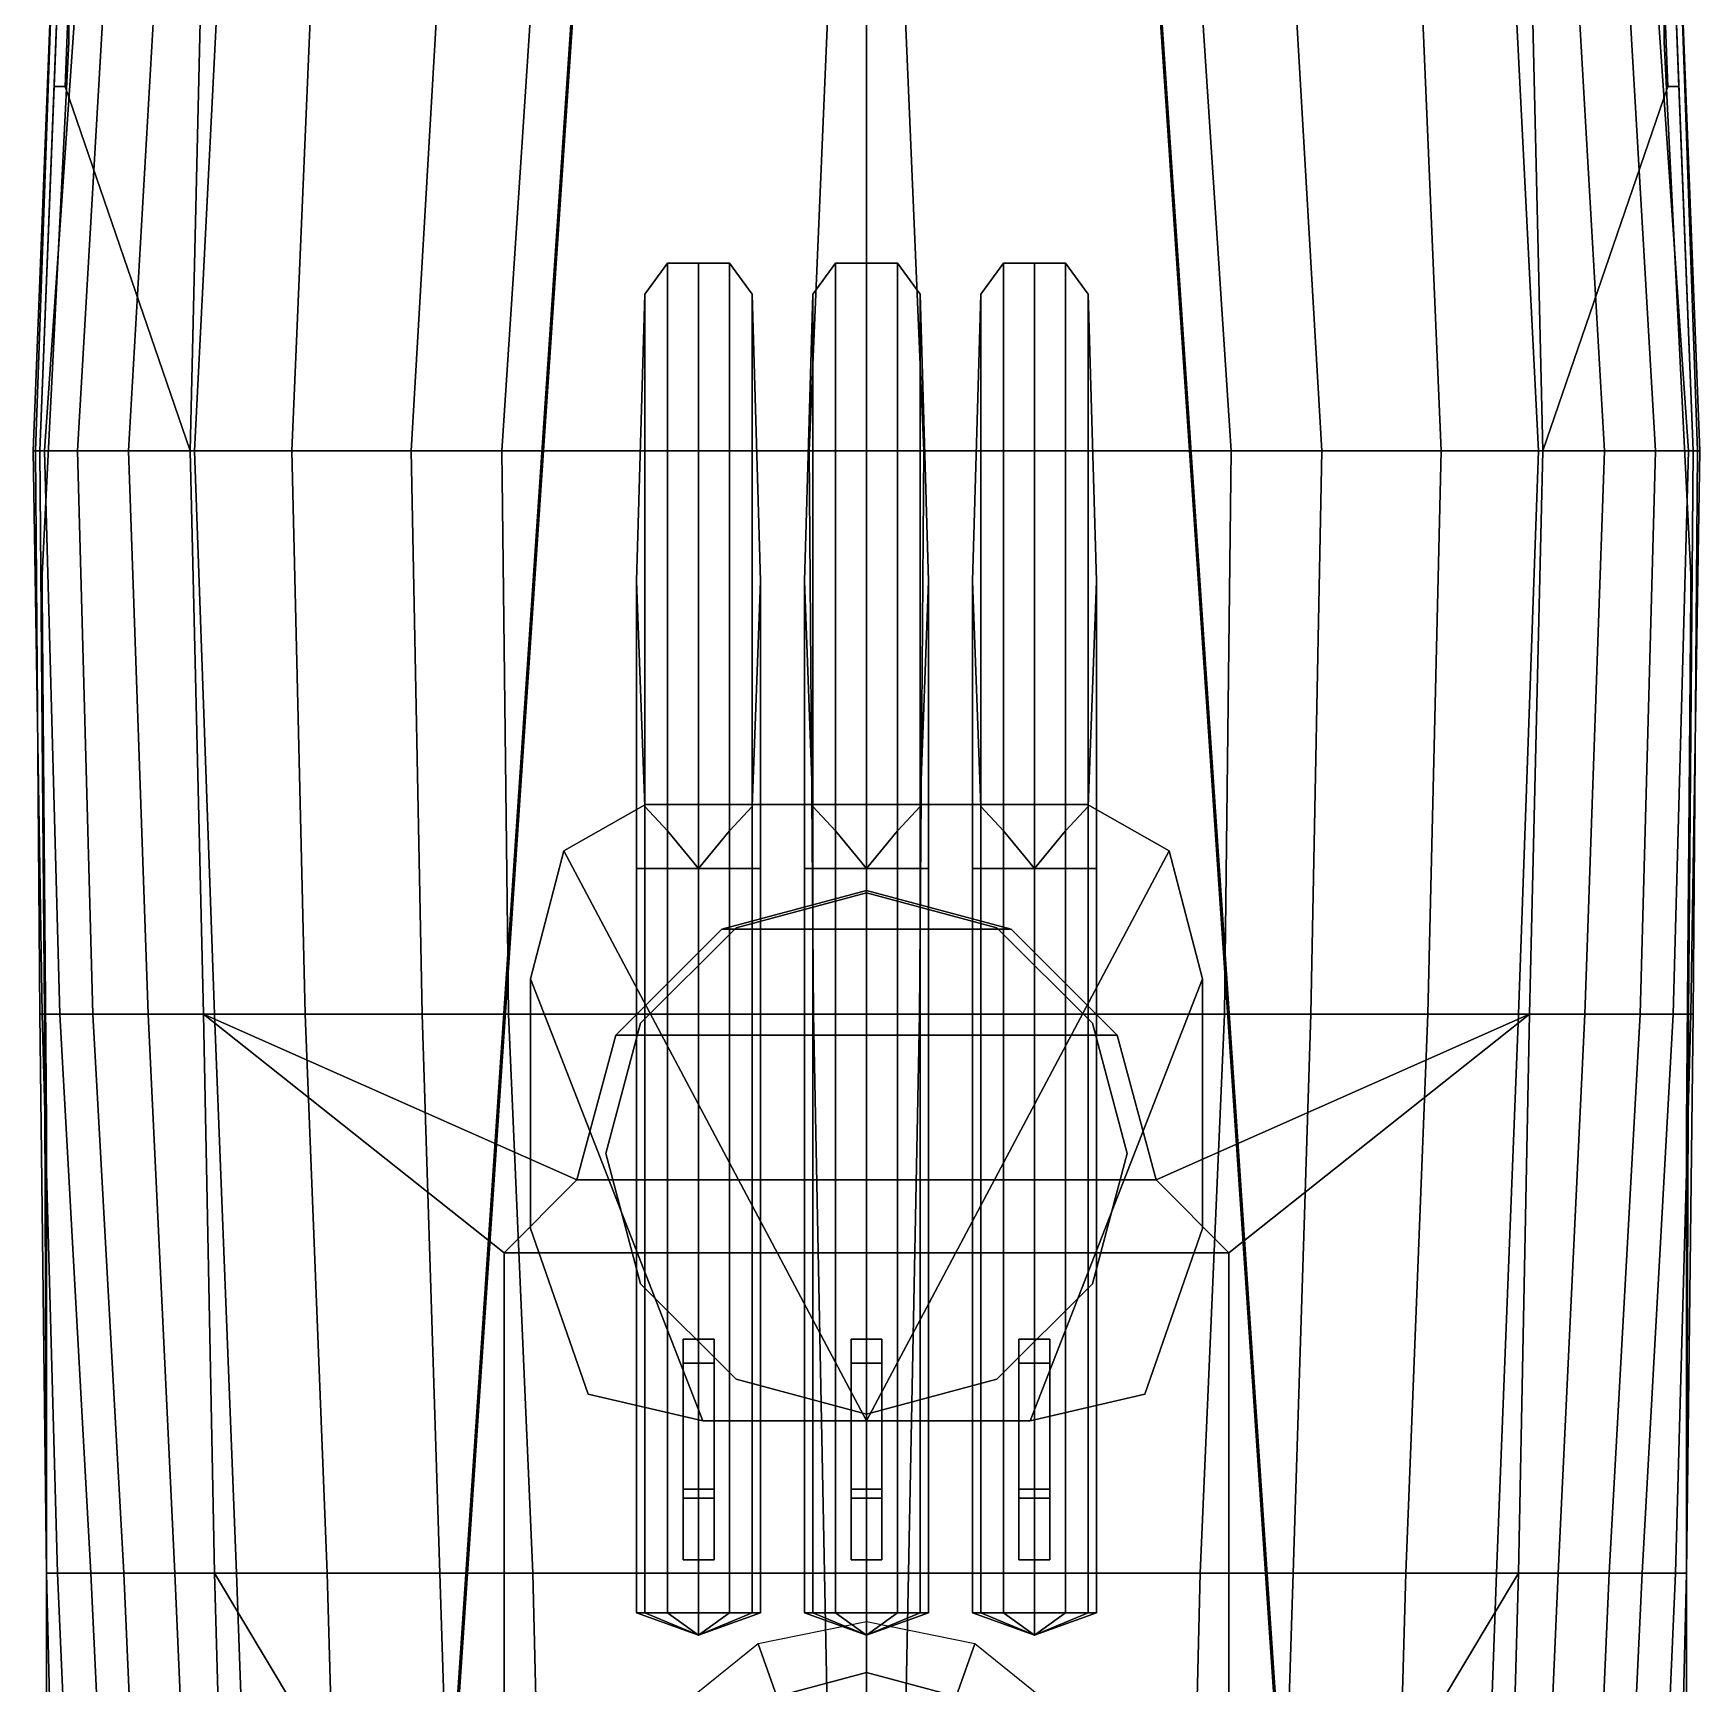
# Model space of a CAD drawing. Header units: millimetres. Extents: x -3.8 to 3.8, y -36.3 to 63.6.
# Drawn here: x -3.77 to 3.77, y -6.11 to 1.36 of the extents above; entities that cross this region are included whole.
import ezdxf

# ---------------------------------------------------------------- set-up
doc = ezdxf.new("R2010")
doc.units = ezdxf.units.MM
for name, color, linetype in [('railings', 6, 'Continuous'), ('superstructure', 3, 'Continuous'), ('turret', 2, 'Continuous')]:
    doc.layers.add(name, color=color, linetype=linetype)

msp = doc.modelspace()

# ---------------------------------------------------------------- linework, layer by layer
for points in [[(-3.67, 2.06, 1.01), (-3.67, 2.06, 0.53), (-3.77, -0.53, 0.53), (-3.76, -0.53, 1.01)], [(-3.67, 2.06, 0.53), (-3.54, 2.06), (-3.72, -0.53), (-3.77, -0.53, 0.53)], [(-3.64, 2.06, 1.7), (-3.67, 2.06, 1.01), (-3.76, -0.53, 1.01), (-3.74, -0.53, 1.7)], [(-3.54, 2.06), (-3.42, 2.06, -0.27), (-3.57, -0.53, -0.27), (-3.72, -0.53)], [(-3.64, 2.06, 2.01), (-3.64, 2.06, 1.7), (-3.6763, 1.12, 1.7)], [(-3.64, 2.06, 2.01), (-3.6763, 1.12, 1.7), (-3.6263, 1.12, 1.7), (-3.59, 2.06, 2.01)], [(-3.59, 2.06, 2.01), (-3.6263, 1.12, 1.7), (-3.6263, 1.12, 1.7), (-3.59, 2.06, 1.7)], [(-3.42, 2.06, -0.27), (-3.19, 2.06, -0.57), (-3.34, -0.53, -0.57), (-3.57, -0.53, -0.27)], [(-3.19, 2.06, -0.57), (-2.91, 2.06, -0.82), (-3.04, -0.53, -0.82), (-3.34, -0.53, -0.57)], [(-2.91, 2.06, -0.82), (-2.49, 2.06, -1.11), (-2.6, -0.53, -1.11), (-3.04, -0.53, -0.82)], [(-2.49, 2.06, -1.11), (-1.91, 2.06, -1.38), (-2.06, -0.53, -1.38), (-2.6, -0.53, -1.11)], [(-1.91, 2.06, -1.38), (-1.48, 2.06, -1.53), (-1.65, -0.53, -1.53), (-2.06, -0.53, -1.38)], [(-1.48, 2.06, -1.53), (-0.15, 2.06, -1.93), (-0.26, -0.53, -1.93), (-1.65, -0.53, -1.53)], [(0, -0.53, -1.93), (-0.26, -0.53, -1.93), (-0.15, 2.06, -1.93), (0, 2.06, -1.93)], [(0, 2.06, -1.93), (0.15, 2.06, -1.93), (0.26, -0.53, -1.93), (0, -0.53, -1.93)], [(1.65, -0.53, -1.53), (0.26, -0.53, -1.93), (0.15, 2.06, -1.93), (1.48, 2.06, -1.53)], [(2.06, -0.53, -1.38), (1.65, -0.53, -1.53), (1.48, 2.06, -1.53), (1.91, 2.06, -1.38)], [(2.6, -0.53, -1.11), (2.06, -0.53, -1.38), (1.91, 2.06, -1.38), (2.49, 2.06, -1.11)], [(3.04, -0.53, -0.82), (2.6, -0.53, -1.11), (2.49, 2.06, -1.11), (2.91, 2.06, -0.82)], [(3.34, -0.53, -0.57), (3.04, -0.53, -0.82), (2.91, 2.06, -0.82), (3.19, 2.06, -0.57)], [(3.57, -0.53, -0.27), (3.34, -0.53, -0.57), (3.19, 2.06, -0.57), (3.42, 2.06, -0.27)], [(3.72, -0.53), (3.57, -0.53, -0.27), (3.42, 2.06, -0.27), (3.54, 2.06)], [(3.77, -0.53, 0.53), (3.72, -0.53), (3.54, 2.06), (3.67, 2.06, 0.53)], [(3.59, 2.06, 2.01), (3.6263, 1.12, 1.7), (3.6763, 1.12, 1.7), (3.64, 2.06, 2.01)], [(3.59, 2.06, 1.7), (3.6263, 1.12, 1.7), (3.6263, 1.12, 1.7), (3.59, 2.06, 2.01)], [(3.74, -0.53, 1.7), (3.76, -0.53, 1.01), (3.67, 2.06, 1.01), (3.64, 2.06, 1.7)], [(3.6763, 1.12, 1.7), (3.6763, 1.12, 1.7), (3.64, 2.06, 1.7), (3.64, 2.06, 2.01)], [(3.76, -0.53, 1.01), (3.77, -0.53, 0.53), (3.67, 2.06, 0.53), (3.67, 2.06, 1.01)], [(-3.76, -0.53, 1.01), (-3.77, -0.53, 0.53), (-3.73, -3.08, 0.53), (-3.74, -3.08, 1.01)], [(-3.77, -0.53, 0.53), (-3.72, -0.53), (-3.65, -3.08), (-3.73, -3.08, 0.53)], [(-3.74, -0.53, 1.7), (-3.76, -0.53, 1.01), (-3.74, -3.08, 1.01), (-3.72, -3.08, 1.71)], [(-3.72, -0.53), (-3.57, -0.53, -0.27), (-3.5, -3.08, -0.27), (-3.65, -3.08)], [(-3.57, -0.53, -0.27), (-3.34, -0.53, -0.57), (-3.25, -3.08, -0.57), (-3.5, -3.08, -0.27)], [(-3.34, -0.53, -0.57), (-3.04, -0.53, -0.82), (-2.95, -3.08, -0.82), (-3.25, -3.08, -0.57)], [(-3.04, -0.53, -0.82), (-2.6, -0.53, -1.11), (-2.54, -3.08, -1.11), (-2.95, -3.08, -0.82)], [(-2.6, -0.53, -1.11), (-2.06, -0.53, -1.38), (-2.01, -3.08, -1.38), (-2.54, -3.08, -1.11)], [(-2.06, -0.53, -1.38), (-1.65, -0.53, -1.53), (-1.62, -3.08, -1.53), (-2.01, -3.08, -1.38)], [(-1.65, -0.53, -1.53), (-0.26, -0.53, -1.93), (-0.24, -3.08, -1.93), (-1.62, -3.08, -1.53)], [(0, -3.08, -1.93), (-0.24, -3.08, -1.93), (-0.26, -0.53, -1.93), (0, -0.53, -1.93)], [(0, -0.53, -1.93), (0.26, -0.53, -1.93), (0.24, -3.08, -1.93), (0, -3.08, -1.93)], [(1.62, -3.08, -1.53), (0.24, -3.08, -1.93), (0.26, -0.53, -1.93), (1.65, -0.53, -1.53)], [(2.01, -3.08, -1.38), (1.62, -3.08, -1.53), (1.65, -0.53, -1.53), (2.06, -0.53, -1.38)], [(2.54, -3.08, -1.11), (2.01, -3.08, -1.38), (2.06, -0.53, -1.38), (2.6, -0.53, -1.11)], [(2.95, -3.08, -0.82), (2.54, -3.08, -1.11), (2.6, -0.53, -1.11), (3.04, -0.53, -0.82)], [(3.25, -3.08, -0.57), (2.95, -3.08, -0.82), (3.04, -0.53, -0.82), (3.34, -0.53, -0.57)], [(3.5, -3.08, -0.27), (3.25, -3.08, -0.57), (3.34, -0.53, -0.57), (3.57, -0.53, -0.27)], [(3.65, -3.08), (3.5, -3.08, -0.27), (3.57, -0.53, -0.27), (3.72, -0.53)], [(3.73, -3.08, 0.53), (3.65, -3.08), (3.72, -0.53), (3.77, -0.53, 0.53)], [(3.72, -3.08, 1.71), (3.74, -3.08, 1.01), (3.76, -0.53, 1.01), (3.74, -0.53, 1.7)], [(3.74, -3.08, 1.01), (3.73, -3.08, 0.53), (3.77, -0.53, 0.53), (3.76, -0.53, 1.01)], [(-3.74, -3.08, 1.01), (-3.73, -3.08, 0.53), (-3.66, -5.61, 0.53), (-3.71, -5.61, 1.01)], [(-3.72, -3.08, 1.71), (-3.74, -3.08, 1.01), (-3.71, -5.61, 1.01), (-3.71, -5.61, 1.71)], [(-3.73, -3.08, 0.53), (-3.65, -3.08), (-3.51, -5.61), (-3.66, -5.61, 0.53)], [(-3.65, -3.08), (-3.5, -3.08, -0.27), (-3.36, -5.61, -0.27), (-3.51, -5.61)], [(-3.5, -3.08, -0.27), (-3.25, -3.08, -0.57), (-3.13, -5.61, -0.57), (-3.36, -5.61, -0.27)], [(-3.25, -3.08, -0.57), (-2.95, -3.08, -0.82), (-2.85, -5.61, -0.82), (-3.13, -5.61, -0.57)], [(-2.95, -3.08, -0.82), (-2.54, -3.08, -1.11), (-2.44, -5.61, -1.11), (-2.85, -5.61, -0.82)], [(-2.54, -3.08, -1.11), (-2.01, -3.08, -1.38), (-1.93, -5.61, -1.38), (-2.44, -5.61, -1.11)], [(-2.01, -3.08, -1.38), (-1.62, -3.08, -1.53), (-1.51, -5.61, -1.53), (-1.93, -5.61, -1.38)], [(-1.62, -3.08, -1.53), (-0.24, -3.08, -1.93), (-0.19, -5.61, -1.93), (-1.51, -5.61, -1.53)], [(0, -5.61, -1.93), (-0.19, -5.61, -1.93), (-0.24, -3.08, -1.93), (0, -3.08, -1.93)], [(0, -3.08, -1.93), (0.24, -3.08, -1.93), (0.19, -5.61, -1.93), (0, -5.61, -1.93)], [(1.51, -5.61, -1.53), (0.19, -5.61, -1.93), (0.24, -3.08, -1.93), (1.62, -3.08, -1.53)], [(1.93, -5.61, -1.38), (1.51, -5.61, -1.53), (1.62, -3.08, -1.53), (2.01, -3.08, -1.38)], [(2.44, -5.61, -1.11), (1.93, -5.61, -1.38), (2.01, -3.08, -1.38), (2.54, -3.08, -1.11)], [(2.85, -5.61, -0.82), (2.44, -5.61, -1.11), (2.54, -3.08, -1.11), (2.95, -3.08, -0.82)], [(3.13, -5.61, -0.57), (2.85, -5.61, -0.82), (2.95, -3.08, -0.82), (3.25, -3.08, -0.57)], [(3.36, -5.61, -0.27), (3.13, -5.61, -0.57), (3.25, -3.08, -0.57), (3.5, -3.08, -0.27)], [(3.51, -5.61), (3.36, -5.61, -0.27), (3.5, -3.08, -0.27), (3.65, -3.08)], [(3.66, -5.61, 0.53), (3.51, -5.61), (3.65, -3.08), (3.73, -3.08, 0.53)], [(3.71, -5.61, 1.01), (3.66, -5.61, 0.53), (3.73, -3.08, 0.53), (3.74, -3.08, 1.01)], [(3.71, -5.61, 1.71), (3.71, -5.61, 1.01), (3.74, -3.08, 1.01), (3.72, -3.08, 1.71)], [(-3.71, -5.61, 1.01), (-3.66, -5.61, 0.53), (-3.55, -8.13, 0.53), (-3.65, -8.13, 1.01)], [(-3.71, -5.61, 1.71), (-3.71, -5.61, 1.01), (-3.65, -8.13, 1.01), (-3.71, -8.13, 1.71)], [(-3.66, -5.61, 0.53), (-3.51, -5.61), (-3.39, -8.13), (-3.55, -8.13, 0.53)], [(-3.51, -5.61), (-3.36, -5.61, -0.27), (-3.25, -8.13, -0.27), (-3.39, -8.13)], [(-3.36, -5.61, -0.27), (-3.13, -5.61, -0.57), (-3.02, -8.13, -0.57), (-3.25, -8.13, -0.27)], [(-3.13, -5.61, -0.57), (-2.85, -5.61, -0.82), (-2.76, -8.13, -0.82), (-3.02, -8.13, -0.57)], [(-2.85, -5.61, -0.82), (-2.44, -5.61, -1.11), (-2.37, -8.13, -1.11), (-2.76, -8.13, -0.82)], [(-2.44, -5.61, -1.11), (-1.93, -5.61, -1.38), (-1.85, -8.13, -1.38), (-2.37, -8.13, -1.11)], [(-1.93, -5.61, -1.38), (-1.51, -5.61, -1.53), (-1.45, -8.13, -1.53), (-1.85, -8.13, -1.38)], [(-1.51, -5.61, -1.53), (-0.19, -5.61, -1.93), (-0.14, -8.13, -1.93), (-1.45, -8.13, -1.53)], [(0, -8.13, -1.93), (-0.14, -8.13, -1.93), (-0.19, -5.61, -1.93), (0, -5.61, -1.93)], [(0, -5.61, -1.93), (0.19, -5.61, -1.93), (0.14, -8.13, -1.93), (0, -8.13, -1.93)], [(1.45, -8.13, -1.53), (0.14, -8.13, -1.93), (0.19, -5.61, -1.93), (1.51, -5.61, -1.53)], [(1.85, -8.13, -1.38), (1.45, -8.13, -1.53), (1.51, -5.61, -1.53), (1.93, -5.61, -1.38)], [(2.37, -8.13, -1.11), (1.85, -8.13, -1.38), (1.93, -5.61, -1.38), (2.44, -5.61, -1.11)], [(2.76, -8.13, -0.82), (2.37, -8.13, -1.11), (2.44, -5.61, -1.11), (2.85, -5.61, -0.82)], [(3.02, -8.13, -0.57), (2.76, -8.13, -0.82), (2.85, -5.61, -0.82), (3.13, -5.61, -0.57)], [(3.25, -8.13, -0.27), (3.02, -8.13, -0.57), (3.13, -5.61, -0.57), (3.36, -5.61, -0.27)], [(3.39, -8.13), (3.25, -8.13, -0.27), (3.36, -5.61, -0.27), (3.51, -5.61)], [(3.55, -8.13, 0.53), (3.39, -8.13), (3.51, -5.61), (3.66, -5.61, 0.53)], [(3.65, -8.13, 1.01), (3.55, -8.13, 0.53), (3.66, -5.61, 0.53), (3.71, -5.61, 1.01)], [(3.71, -8.13, 1.71), (3.65, -8.13, 1.01), (3.71, -5.61, 1.01), (3.71, -5.61, 1.71)]]:
    msp.add_3dface(points)
at = {"layer": 'railings'}
for points in [[(-3.61, 1.4, 1.7), (-3.61, 1.4, 2.7), (-3.61, 1.32, 2.7), (-3.61, 1.32, 1.7)], [(-3.61, 1.32, 1.7), (-3.61, 1.32, 2.7), (-3.61, 1.4, 2.7), (-3.61, 1.4, 1.7)], [(3.61, 1.4, 1.7), (3.61, 1.4, 2.7), (3.61, 1.32, 2.7), (3.61, 1.32, 1.7)], [(3.61, 1.32, 1.7), (3.61, 1.32, 2.7), (3.61, 1.4, 2.7), (3.61, 1.4, 1.7)], [(-3.73, -1.09, 2.62), (-3.61, 1.32, 2.62), (-3.61, 1.32, 2.7), (-3.73, -1.09, 2.7)], [(-3.73, -1.09, 2.7), (-3.61, 1.32, 2.7), (-3.61, 1.32, 2.62), (-3.73, -1.09, 2.62)], [(-3.73, -1.09, 2.15), (-3.61, 1.32, 2.15), (-3.61, 1.32, 2.23), (-3.73, -1.09, 2.23)], [(-3.73, -1.09, 2.23), (-3.61, 1.32, 2.23), (-3.61, 1.32, 2.15), (-3.73, -1.09, 2.15)], [(3.73, -1.09, 2.23), (3.61, 1.32, 2.23), (3.61, 1.32, 2.15), (3.73, -1.09, 2.15)], [(3.73, -1.09, 2.15), (3.61, 1.32, 2.15), (3.61, 1.32, 2.23), (3.73, -1.09, 2.23)], [(3.73, -1.09, 2.62), (3.61, 1.32, 2.62), (3.61, 1.32, 2.7), (3.73, -1.09, 2.7)], [(3.73, -1.09, 2.7), (3.61, 1.32, 2.7), (3.61, 1.32, 2.62), (3.73, -1.09, 2.62)], [(-3.73, -1.09, 1.7), (-3.73, -1.09, 2.7), (-3.73, -1.17, 2.7), (-3.73, -1.17, 1.7)], [(-3.73, -1.17, 1.7), (-3.73, -1.17, 2.7), (-3.73, -1.09, 2.7), (-3.73, -1.09, 1.7)], [(3.73, -1.09, 1.7), (3.73, -1.09, 2.7), (3.73, -1.17, 2.7), (3.73, -1.17, 1.7)], [(3.73, -1.17, 1.7), (3.73, -1.17, 2.7), (3.73, -1.09, 2.7), (3.73, -1.09, 1.7)], [(-3.71, -3.58, 2.71), (-3.73, -1.17, 2.7), (-3.73, -1.17, 2.62), (-3.71, -3.58, 2.63)], [(-3.71, -3.58, 2.63), (-3.73, -1.17, 2.62), (-3.73, -1.17, 2.7), (-3.71, -3.58, 2.71)], [(-3.71, -3.58, 2.16), (-3.73, -1.17, 2.15), (-3.73, -1.17, 2.23), (-3.71, -3.58, 2.24)], [(-3.71, -3.58, 2.24), (-3.73, -1.17, 2.23), (-3.73, -1.17, 2.15), (-3.71, -3.58, 2.16)], [(3.71, -3.58, 2.24), (3.73, -1.17, 2.23), (3.73, -1.17, 2.15), (3.71, -3.58, 2.16)], [(3.71, -3.58, 2.16), (3.73, -1.17, 2.15), (3.73, -1.17, 2.23), (3.71, -3.58, 2.24)], [(3.71, -3.58, 2.63), (3.73, -1.17, 2.62), (3.73, -1.17, 2.7), (3.71, -3.58, 2.71)], [(3.71, -3.58, 2.71), (3.73, -1.17, 2.7), (3.73, -1.17, 2.62), (3.71, -3.58, 2.63)], [(-3.71, -3.66, 1.71), (-3.71, -3.66, 2.71), (-3.71, -3.58, 2.71), (-3.71, -3.58, 1.71)], [(-3.71, -3.58, 1.71), (-3.71, -3.58, 2.71), (-3.71, -3.66, 2.71), (-3.71, -3.66, 1.71)], [(3.71, -3.66, 1.71), (3.71, -3.66, 2.71), (3.71, -3.58, 2.71), (3.71, -3.58, 1.71)], [(3.71, -3.58, 1.71), (3.71, -3.58, 2.71), (3.71, -3.66, 2.71), (3.71, -3.66, 1.71)], [(-3.71, -6.07, 2.63), (-3.71, -3.66, 2.63), (-3.71, -3.66, 2.71), (-3.71, -6.07, 2.71)], [(-3.71, -6.07, 2.71), (-3.71, -3.66, 2.71), (-3.71, -3.66, 2.63), (-3.71, -6.07, 2.63)], [(-3.71, -6.07, 2.16), (-3.71, -3.66, 2.16), (-3.71, -3.66, 2.24), (-3.71, -6.07, 2.24)], [(-3.71, -6.07, 2.24), (-3.71, -3.66, 2.24), (-3.71, -3.66, 2.16), (-3.71, -6.07, 2.16)], [(3.71, -6.07, 2.24), (3.71, -3.66, 2.24), (3.71, -3.66, 2.16), (3.71, -6.07, 2.16)], [(3.71, -6.07, 2.16), (3.71, -3.66, 2.16), (3.71, -3.66, 2.24), (3.71, -6.07, 2.24)], [(3.71, -6.07, 2.63), (3.71, -3.66, 2.63), (3.71, -3.66, 2.71), (3.71, -6.07, 2.71)], [(3.71, -6.07, 2.71), (3.71, -3.66, 2.71), (3.71, -3.66, 2.63), (3.71, -6.07, 2.63)], [(-3.71, -6.07, 1.71), (-3.71, -6.07, 2.71), (-3.71, -6.15, 2.71), (-3.71, -6.15, 1.71)], [(-3.71, -6.15, 1.71), (-3.71, -6.15, 2.71), (-3.71, -6.07, 2.71), (-3.71, -6.07, 1.71)], [(3.71, -6.07, 1.71), (3.71, -6.07, 2.71), (3.71, -6.15, 2.71), (3.71, -6.15, 1.71)], [(3.71, -6.15, 1.71), (3.71, -6.15, 2.71), (3.71, -6.07, 2.71), (3.71, -6.07, 1.71)]]:
    msp.add_3dface(points, dxfattribs=at)
at = {"layer": 'superstructure'}
for points in [[(-0.5, 13.67, 17.71), (-0.5, 13.76, 17.69), (-1.87, -6.46, 8.6), (-1.87, -6.57, 8.6)], [(-1.87, -6.57, 8.6), (-1.87, -6.46, 8.6), (-0.5, 13.76, 17.69), (-0.5, 13.67, 17.71)], [(1.87, -6.57, 8.6), (1.87, -6.46, 8.6), (0.5, 13.76, 17.69), (0.5, 13.67, 17.71)], [(0.5, 13.67, 17.71), (0.5, 13.76, 17.69), (1.87, -6.46, 8.6), (1.87, -6.57, 8.6)], [(-3.59, 2.06, 1.7), (-3.6263, 1.12, 1.7), (-3.06, -0.53, 2.02), (-3, 2.06, 2.02)], [(-3, 2.06, 2.02), (-3.06, -0.53, 2.02), (3.06, -0.53, 2.02), (3, 2.06, 2.02)], [(3, 2.06, 2.02), (3.06, -0.53, 2.02), (3.6263, 1.12, 1.7), (3.59, 2.06, 1.7)], [(-3.6763, 1.12, 1.7), (-3.74, -0.53, 1.7), (-3.06, -0.53, 2.02), (-3.6263, 1.12, 1.7)], [(3.6263, 1.12, 1.7), (3.06, -0.53, 2.02), (3.74, -0.53, 1.7), (3.6763, 1.12, 1.7)], [(-3.74, -0.53, 1.7), (-3.72, -3.08, 1.71), (-3, -3.08, 2.05), (-3.06, -0.53, 2.02)], [(3, -3.08, 2.05), (3.06, -0.53, 2.02), (-3.06, -0.53, 2.02), (-3, -3.08, 2.05)], [(3.06, -0.53, 2.02), (3, -3.08, 2.05), (3.72, -3.08, 1.71), (3.74, -0.53, 1.7)], [(0, -2.52, 2.04), (-0.655, -2.6955, 2.04), (-0.655, -2.6955, 2.72), (0, -2.52, 2.72)], [(0.655, -2.6955, 2.72), (0, -2.52, 2.72), (0, -2.52, 2.72), (-0.655, -2.6955, 2.72)], [(0.655, -2.6955, 2.04), (0, -2.52, 2.04), (0, -2.52, 2.72), (0.655, -2.6955, 2.72)], [(-0.655, -2.6955, 2.04), (-1.1345, -3.175, 2.05), (-1.1345, -3.175, 2.72), (-0.655, -2.6955, 2.72)], [(1.1345, -3.175, 2.72), (0.655, -2.6955, 2.72), (-0.655, -2.6955, 2.72), (-1.1345, -3.175, 2.72)], [(1.1345, -3.175, 2.05), (0.655, -2.6955, 2.04), (0.655, -2.6955, 2.72), (1.1345, -3.175, 2.72)], [(-3.72, -3.08, 1.71), (-3.71, -5.61, 1.71), (-2.95, -5.61, 2.07), (-3, -3.08, 2.05)], [(-3, -3.08, 2.05), (-1.31, -3.83, 2.0559), (1.31, -3.83, 2.0559), (3, -3.08, 2.05)], [(-1.64, -4.16, 2.0585), (-3, -3.08, 2.05), (-2.95, -5.61, 2.07), (-1.64, -7.8, 2.0874)], [(-3, -3.08, 2.05), (-3, -3.08, 2.05), (-1.64, -4.16, 2.0559), (-1.31, -3.83, 2.0559)], [(1.31, -3.83, 2.0559), (1.64, -4.16, 2.0585), (3, -3.08, 2.05)], [(2.95, -5.61, 2.07), (3, -3.08, 2.05), (1.64, -4.16, 2.0585), (1.64, -7.8, 2.0874)], [(3, -3.08, 2.05), (2.95, -5.61, 2.07), (3.71, -5.61, 1.71), (3.72, -3.08, 1.71)], [(-1.1345, -3.175, 2.05), (-1.31, -3.83, 2.0559), (-1.31, -3.83, 2.72), (-1.1345, -3.175, 2.72)], [(1.31, -3.83, 2.72), (1.1345, -3.175, 2.72), (-1.1345, -3.175, 2.72), (-1.31, -3.83, 2.72)], [(1.31, -3.83, 2.0559), (1.1345, -3.175, 2.05), (1.1345, -3.175, 2.72), (1.31, -3.83, 2.72)], [(-1.31, -3.83, 2.72), (-1.64, -4.16, 2.72), (1.64, -4.16, 2.72), (1.31, -3.83, 2.72)], [(-1.31, -3.83, 2.0559), (-1.64, -4.16, 2.0585), (-1.64, -4.16, 2.72), (-1.31, -3.83, 2.72)], [(1.64, -4.16, 2.72), (1.64, -4.16, 2.0585), (1.31, -3.83, 2.0559), (1.31, -3.83, 2.72)], [(1.64, -7.8, 2.72), (1.64, -4.16, 2.72), (-1.64, -4.16, 2.72), (-1.64, -7.8, 2.72)], [(-1.64, -4.16, 2.72), (-1.64, -4.16, 2.0585), (-1.64, -7.8, 2.0874), (-1.64, -7.8, 2.72)], [(1.64, -7.8, 2.0874), (1.64, -4.16, 2.0585), (1.64, -4.16, 2.72), (1.64, -7.8, 2.72)], [(-3.71, -5.61, 1.71), (-3.71, -8.13, 1.71), (-2.88, -8.13, 2.09), (-2.95, -5.61, 2.07)], [(-2.88, -8.13, 2.09), (-2.88, -8.13, 2.09), (-1.64, -7.8, 2.0874), (-2.95, -5.61, 2.07)], [(2.88, -8.13, 2.09), (2.95, -5.61, 2.07), (1.64, -7.8, 2.0874)], [(2.95, -5.61, 2.07), (2.88, -8.13, 2.09), (3.71, -8.13, 1.71), (3.71, -5.61, 1.71)], [(0, -5.83, 2.72), (-0.49, -5.93, 2.72), (-0.405, -6.1685, 6.67), (0, -6.06, 6.68)], [(0.49, -5.93, 2.72), (0, -5.83, 2.72), (0, -6.06, 6.68), (0.405, -6.1685, 6.67)], [(-0.49, -5.93, 2.72), (-0.8487, -6.22, 2.72), (-0.7015, -6.465, 6.64), (-0.405, -6.1685, 6.67)], [(0.8487, -6.22, 2.72), (0.49, -5.93, 2.72), (0.405, -6.1685, 6.67), (0.7015, -6.465, 6.64)], [(0.405, -6.1685, 6.67), (0, -6.06, 6.68), (0, -6.06, 6.68), (-0.405, -6.1685, 6.67)]]:
    msp.add_3dface(points, dxfattribs=at)
at = {"layer": 'turret'}
for points in [[(-1.0025, -2.42, 3.52), (-0.9, -2.42, 3.6225), (-0.9, 0.32, 3.6225), (-1.0025, 0.18, 3.52)], [(-0.9, -2.42, 3.6225), (-1.0025, -2.42, 3.52), (-1.0025, 0.18, 3.52), (-0.9, 0.32, 3.6225)], [(-0.9, -2.42, 3.6225), (-0.76, -2.42, 3.66), (-0.76, 0.32, 3.66), (-0.9, 0.32, 3.6225)], [(-0.76, -2.42, 3.66), (-0.9, -2.42, 3.6225), (-0.9, 0.32, 3.6225), (-0.76, 0.32, 3.66)], [(-0.76, -2.42, 3.66), (-0.62, -2.42, 3.6225), (-0.62, 0.32, 3.6225), (-0.76, 0.32, 3.66)], [(-0.62, -2.42, 3.6225), (-0.76, -2.42, 3.66), (-0.76, 0.32, 3.66), (-0.62, 0.32, 3.6225)], [(-0.62, -2.42, 3.6225), (-0.5175, -2.42, 3.52), (-0.5175, 0.18, 3.52), (-0.62, 0.32, 3.6225)], [(-0.5175, -2.42, 3.52), (-0.62, -2.42, 3.6225), (-0.62, 0.32, 3.6225), (-0.5175, 0.18, 3.52)], [(-0.14, -2.42, 3.6225), (-0.2425, -2.42, 3.52), (-0.2425, 0.18, 3.52), (-0.14, 0.32, 3.6225)], [(-0.2425, -2.42, 3.52), (-0.14, -2.42, 3.6225), (-0.14, 0.32, 3.6225), (-0.2425, 0.18, 3.52)], [(0, -2.42, 3.66), (-0.14, -2.42, 3.6225), (-0.14, 0.32, 3.6225), (0, 0.32, 3.66)], [(-0.14, -2.42, 3.6225), (0, -2.42, 3.66), (0, 0.32, 3.66), (-0.14, 0.32, 3.6225)], [(0.14, -2.42, 3.6225), (0, -2.42, 3.66), (0, 0.32, 3.66), (0.14, 0.32, 3.6225)], [(0, -2.42, 3.66), (0.14, -2.42, 3.6225), (0.14, 0.32, 3.6225), (0, 0.32, 3.66)], [(0.2425, -2.42, 3.52), (0.14, -2.42, 3.6225), (0.14, 0.32, 3.6225), (0.2425, 0.18, 3.52)], [(0.14, -2.42, 3.6225), (0.2425, -2.42, 3.52), (0.2425, 0.18, 3.52), (0.14, 0.32, 3.6225)], [(0.5175, -2.42, 3.52), (0.62, -2.42, 3.6225), (0.62, 0.32, 3.6225), (0.5175, 0.18, 3.52)], [(0.62, -2.42, 3.6225), (0.5175, -2.42, 3.52), (0.5175, 0.18, 3.52), (0.62, 0.32, 3.6225)], [(0.62, -2.42, 3.6225), (0.76, -2.42, 3.66), (0.76, 0.32, 3.66), (0.62, 0.32, 3.6225)], [(0.76, -2.42, 3.66), (0.62, -2.42, 3.6225), (0.62, 0.32, 3.6225), (0.76, 0.32, 3.66)], [(0.76, -2.42, 3.66), (0.9, -2.42, 3.6225), (0.9, 0.32, 3.6225), (0.76, 0.32, 3.66)], [(0.9, -2.42, 3.6225), (0.76, -2.42, 3.66), (0.76, 0.32, 3.66), (0.9, 0.32, 3.6225)], [(0.9, -2.42, 3.6225), (1.0025, -2.42, 3.52), (1.0025, 0.18, 3.52), (0.9, 0.32, 3.6225)], [(1.0025, -2.42, 3.52), (0.9, -2.42, 3.6225), (0.9, 0.32, 3.6225), (1.0025, 0.18, 3.52)], [(-1.04, -2.42, 3.38), (-1.0025, -2.42, 3.52), (-1.0025, 0.18, 3.52), (-1.04, -1.12, 3.38)], [(-1.0025, -2.42, 3.52), (-1.04, -2.42, 3.38), (-1.04, -1.12, 3.38), (-1.0025, 0.18, 3.52)], [(-0.5175, -2.42, 3.52), (-0.48, -2.42, 3.38), (-0.48, -1.12, 3.38), (-0.5175, 0.18, 3.52)], [(-0.48, -2.42, 3.38), (-0.5175, -2.42, 3.52), (-0.5175, 0.18, 3.52), (-0.48, -1.12, 3.38)], [(-0.2425, -2.42, 3.52), (-0.28, -2.42, 3.38), (-0.28, -1.12, 3.38), (-0.2425, 0.18, 3.52)], [(-0.28, -2.42, 3.38), (-0.2425, -2.42, 3.52), (-0.2425, 0.18, 3.52), (-0.28, -1.12, 3.38)], [(0.28, -2.42, 3.38), (0.2425, -2.42, 3.52), (0.2425, 0.18, 3.52), (0.28, -1.12, 3.38)], [(0.2425, -2.42, 3.52), (0.28, -2.42, 3.38), (0.28, -1.12, 3.38), (0.2425, 0.18, 3.52)], [(0.48, -2.42, 3.38), (0.5175, -2.42, 3.52), (0.5175, 0.18, 3.52), (0.48, -1.12, 3.38)], [(0.5175, -2.42, 3.52), (0.48, -2.42, 3.38), (0.48, -1.12, 3.38), (0.5175, 0.18, 3.52)], [(1.0025, -2.42, 3.52), (1.04, -2.42, 3.38), (1.04, -1.12, 3.38), (1.0025, 0.18, 3.52)], [(1.04, -2.42, 3.38), (1.0025, -2.42, 3.52), (1.0025, 0.18, 3.52), (1.04, -1.12, 3.38)], [(-1.04, -2.42, 3.38), (-1.0025, -2.42, 3.24), (-1.0025, -2.14, 3.24), (-1.04, -1.12, 3.38)], [(-1.0025, -2.42, 3.24), (-1.04, -2.42, 3.38), (-1.04, -1.12, 3.38), (-1.0025, -2.14, 3.24)], [(-0.48, -2.42, 3.38), (-0.5175, -2.42, 3.24), (-0.5175, -2.14, 3.24), (-0.48, -1.12, 3.38)], [(-0.5175, -2.42, 3.24), (-0.48, -2.42, 3.38), (-0.48, -1.12, 3.38), (-0.5175, -2.14, 3.24)], [(-0.2425, -2.42, 3.24), (-0.28, -2.42, 3.38), (-0.28, -1.12, 3.38), (-0.2425, -2.14, 3.24)], [(-0.28, -2.42, 3.38), (-0.2425, -2.42, 3.24), (-0.2425, -2.14, 3.24), (-0.28, -1.12, 3.38)], [(0.2425, -2.42, 3.24), (0.28, -2.42, 3.38), (0.28, -1.12, 3.38), (0.2425, -2.14, 3.24)], [(0.28, -2.42, 3.38), (0.2425, -2.42, 3.24), (0.2425, -2.14, 3.24), (0.28, -1.12, 3.38)], [(0.5175, -2.42, 3.24), (0.48, -2.42, 3.38), (0.48, -1.12, 3.38), (0.5175, -2.14, 3.24)], [(0.48, -2.42, 3.38), (0.5175, -2.42, 3.24), (0.5175, -2.14, 3.24), (0.48, -1.12, 3.38)], [(1.04, -2.42, 3.38), (1.0025, -2.42, 3.24), (1.0025, -2.14, 3.24), (1.04, -1.12, 3.38)], [(1.0025, -2.42, 3.24), (1.04, -2.42, 3.38), (1.04, -1.12, 3.38), (1.0025, -2.14, 3.24)], [(-1, -2.13, 2.99), (0, -2.13, 2.99), (0, -4.92, 2.99), (-1.37, -2.34, 2.99)], [(0, -4.92, 3.09), (0, -2.13, 3.09), (-1, -2.13, 3.09), (-1.37, -2.34, 3.09)], [(-1.37, -2.34, 3.09), (-1, -2.13, 3.09), (-1, -2.13, 2.99), (-1.37, -2.34, 2.99)], [(-1.0025, -2.42, 3.24), (-0.9, -2.42, 3.1375), (-0.9, -2.25, 3.1375), (-1.0025, -2.14, 3.24)], [(-0.9, -2.42, 3.1375), (-1.0025, -2.42, 3.24), (-1.0025, -2.14, 3.24), (-0.9, -2.25, 3.1375)], [(-1, -2.13, 3.09), (1, -2.13, 3.09), (1, -2.13, 2.99), (-1, -2.13, 2.99)], [(-0.5175, -2.42, 3.24), (-0.62, -2.42, 3.1375), (-0.62, -2.25, 3.1375), (-0.5175, -2.14, 3.24)], [(-0.62, -2.42, 3.1375), (-0.5175, -2.42, 3.24), (-0.5175, -2.14, 3.24), (-0.62, -2.25, 3.1375)], [(-0.14, -2.42, 3.1375), (-0.2425, -2.42, 3.24), (-0.2425, -2.14, 3.24), (-0.14, -2.25, 3.1375)], [(-0.2425, -2.42, 3.24), (-0.14, -2.42, 3.1375), (-0.14, -2.25, 3.1375), (-0.2425, -2.14, 3.24)], [(0, -4.92, 2.99), (0, -2.13, 2.99), (1, -2.13, 2.99), (1.37, -2.34, 2.99)], [(1, -2.13, 3.09), (0, -2.13, 3.09), (0, -4.92, 3.09), (1.37, -2.34, 3.09)], [(0.14, -2.42, 3.1375), (0.2425, -2.42, 3.24), (0.2425, -2.14, 3.24), (0.14, -2.25, 3.1375)], [(0.2425, -2.42, 3.24), (0.14, -2.42, 3.1375), (0.14, -2.25, 3.1375), (0.2425, -2.14, 3.24)], [(0.62, -2.42, 3.1375), (0.5175, -2.42, 3.24), (0.5175, -2.14, 3.24), (0.62, -2.25, 3.1375)], [(0.5175, -2.42, 3.24), (0.62, -2.42, 3.1375), (0.62, -2.25, 3.1375), (0.5175, -2.14, 3.24)], [(1.0025, -2.42, 3.24), (0.9, -2.42, 3.1375), (0.9, -2.25, 3.1375), (1.0025, -2.14, 3.24)], [(0.9, -2.42, 3.1375), (1.0025, -2.42, 3.24), (1.0025, -2.14, 3.24), (0.9, -2.25, 3.1375)], [(1.37, -2.34, 2.99), (1, -2.13, 2.99), (1, -2.13, 3.09), (1.37, -2.34, 3.09)], [(-0.76, -2.42, 3.1), (-0.9, -2.42, 3.1375), (-0.9, -2.25, 3.1375), (-0.76, -2.42, 3.1)], [(-0.9, -2.42, 3.1375), (-0.76, -2.42, 3.1), (-0.76, -2.42, 3.1), (-0.9, -2.25, 3.1375)], [(-0.62, -2.42, 3.1375), (-0.76, -2.42, 3.1), (-0.76, -2.42, 3.1), (-0.62, -2.25, 3.1375)], [(-0.76, -2.42, 3.1), (-0.62, -2.42, 3.1375), (-0.62, -2.25, 3.1375), (-0.76, -2.42, 3.1)], [(-0.14, -2.42, 3.1375), (0, -2.42, 3.1), (0, -2.42, 3.1), (-0.14, -2.25, 3.1375)], [(0, -2.42, 3.1), (-0.14, -2.42, 3.1375), (-0.14, -2.25, 3.1375), (0, -2.42, 3.1)], [(0, -2.42, 3.1), (0.14, -2.42, 3.1375), (0.14, -2.25, 3.1375), (0, -2.42, 3.1)], [(0.14, -2.42, 3.1375), (0, -2.42, 3.1), (0, -2.42, 3.1), (0.14, -2.25, 3.1375)], [(0.76, -2.42, 3.1), (0.62, -2.42, 3.1375), (0.62, -2.25, 3.1375), (0.76, -2.42, 3.1)], [(0.62, -2.42, 3.1375), (0.76, -2.42, 3.1), (0.76, -2.42, 3.1), (0.62, -2.25, 3.1375)], [(0.9, -2.42, 3.1375), (0.76, -2.42, 3.1), (0.76, -2.42, 3.1), (0.9, -2.25, 3.1375)], [(0.76, -2.42, 3.1), (0.9, -2.42, 3.1375), (0.9, -2.25, 3.1375), (0.76, -2.42, 3.1)], [(-1.52, -2.92, 2.99), (-1.37, -2.34, 2.99), (0, -4.92, 2.99), (-0.74, -4.92, 2.99)], [(-1.52, -2.92, 3.09), (-1.37, -2.34, 3.09), (-1.37, -2.34, 2.99), (-1.52, -2.92, 2.99)], [(0, -4.92, 3.09), (-1.37, -2.34, 3.09), (-1.52, -2.92, 3.09), (-0.74, -4.92, 3.09)], [(1.52, -2.92, 3.09), (1.37, -2.34, 3.09), (0, -4.92, 3.09), (0.74, -4.92, 3.09)], [(0, -4.92, 2.99), (1.37, -2.34, 2.99), (1.52, -2.92, 2.99), (0.74, -4.92, 2.99)], [(1.52, -2.92, 2.99), (1.37, -2.34, 2.99), (1.37, -2.34, 3.09), (1.52, -2.92, 3.09)], [(-1.0025, -5.79, 3.24), (-1.04, -5.79, 3.38), (-1.04, -2.42, 3.38), (-1.0025, -2.42, 3.24)], [(-1.04, -5.79, 3.38), (-1.0025, -5.79, 3.52), (-1.0025, -2.42, 3.52), (-1.04, -2.42, 3.38)], [(-0.9, -5.79, 3.1375), (-1.0025, -5.79, 3.24), (-1.0025, -2.42, 3.24), (-0.9, -2.42, 3.1375)], [(-1.0025, -5.79, 3.52), (-0.9, -5.79, 3.6225), (-0.9, -2.42, 3.6225), (-1.0025, -2.42, 3.52)], [(-0.76, -5.79, 3.1), (-0.9, -5.79, 3.1375), (-0.9, -2.42, 3.1375), (-0.76, -2.42, 3.1)], [(-0.9, -5.79, 3.6225), (-0.76, -5.79, 3.66), (-0.76, -2.42, 3.66), (-0.9, -2.42, 3.6225)], [(-0.76, -5.79, 3.66), (-0.62, -5.79, 3.6225), (-0.62, -2.42, 3.6225), (-0.76, -2.42, 3.66)], [(-0.62, -5.79, 3.1375), (-0.76, -5.79, 3.1), (-0.76, -2.42, 3.1), (-0.62, -2.42, 3.1375)], [(-0.62, -5.79, 3.6225), (-0.5175, -5.79, 3.52), (-0.5175, -2.42, 3.52), (-0.62, -2.42, 3.6225)], [(-0.5175, -5.79, 3.24), (-0.62, -5.79, 3.1375), (-0.62, -2.42, 3.1375), (-0.5175, -2.42, 3.24)], [(-0.5175, -5.79, 3.52), (-0.48, -5.79, 3.38), (-0.48, -2.42, 3.38), (-0.5175, -2.42, 3.52)], [(-0.48, -5.79, 3.38), (-0.5175, -5.79, 3.24), (-0.5175, -2.42, 3.24), (-0.48, -2.42, 3.38)], [(-0.2425, -5.79, 3.24), (-0.28, -5.79, 3.38), (-0.28, -2.42, 3.38), (-0.2425, -2.42, 3.24)], [(-0.28, -5.79, 3.38), (-0.2425, -5.79, 3.52), (-0.2425, -2.42, 3.52), (-0.28, -2.42, 3.38)], [(-0.14, -5.79, 3.1375), (-0.2425, -5.79, 3.24), (-0.2425, -2.42, 3.24), (-0.14, -2.42, 3.1375)], [(-0.2425, -5.79, 3.52), (-0.14, -5.79, 3.6225), (-0.14, -2.42, 3.6225), (-0.2425, -2.42, 3.52)], [(0, -5.79, 3.1), (-0.14, -5.79, 3.1375), (-0.14, -2.42, 3.1375), (0, -2.42, 3.1)], [(-0.14, -5.79, 3.6225), (0, -5.79, 3.66), (0, -2.42, 3.66), (-0.14, -2.42, 3.6225)], [(0, -5.79, 3.66), (0.14, -5.79, 3.6225), (0.14, -2.42, 3.6225), (0, -2.42, 3.66)], [(0.14, -5.79, 3.1375), (0, -5.79, 3.1), (0, -2.42, 3.1), (0.14, -2.42, 3.1375)], [(0.14, -5.79, 3.6225), (0.2425, -5.79, 3.52), (0.2425, -2.42, 3.52), (0.14, -2.42, 3.6225)], [(0.2425, -5.79, 3.24), (0.14, -5.79, 3.1375), (0.14, -2.42, 3.1375), (0.2425, -2.42, 3.24)], [(0.2425, -5.79, 3.52), (0.28, -5.79, 3.38), (0.28, -2.42, 3.38), (0.2425, -2.42, 3.52)], [(0.28, -5.79, 3.38), (0.2425, -5.79, 3.24), (0.2425, -2.42, 3.24), (0.28, -2.42, 3.38)], [(0.5175, -5.79, 3.24), (0.48, -5.79, 3.38), (0.48, -2.42, 3.38), (0.5175, -2.42, 3.24)], [(0.48, -5.79, 3.38), (0.5175, -5.79, 3.52), (0.5175, -2.42, 3.52), (0.48, -2.42, 3.38)], [(0.62, -5.79, 3.1375), (0.5175, -5.79, 3.24), (0.5175, -2.42, 3.24), (0.62, -2.42, 3.1375)], [(0.5175, -5.79, 3.52), (0.62, -5.79, 3.6225), (0.62, -2.42, 3.6225), (0.5175, -2.42, 3.52)], [(0.76, -5.79, 3.1), (0.62, -5.79, 3.1375), (0.62, -2.42, 3.1375), (0.76, -2.42, 3.1)], [(0.62, -5.79, 3.6225), (0.76, -5.79, 3.66), (0.76, -2.42, 3.66), (0.62, -2.42, 3.6225)], [(0.76, -5.79, 3.66), (0.9, -5.79, 3.6225), (0.9, -2.42, 3.6225), (0.76, -2.42, 3.66)], [(0.9, -5.79, 3.1375), (0.76, -5.79, 3.1), (0.76, -2.42, 3.1), (0.9, -2.42, 3.1375)], [(0.9, -5.79, 3.6225), (1.0025, -5.79, 3.52), (1.0025, -2.42, 3.52), (0.9, -2.42, 3.6225)], [(1.0025, -5.79, 3.24), (0.9, -5.79, 3.1375), (0.9, -2.42, 3.1375), (1.0025, -2.42, 3.24)], [(1.0025, -5.79, 3.52), (1.04, -5.79, 3.38), (1.04, -2.42, 3.38), (1.0025, -2.42, 3.52)], [(1.04, -5.79, 3.38), (1.0025, -5.79, 3.24), (1.0025, -2.42, 3.24), (1.04, -2.42, 3.38)], [(0, -2.53, 2.72), (-0.59, -2.6881, 2.72), (-0.59, -2.6881, 2.99), (0, -2.53, 2.99)], [(0.59, -2.6881, 2.72), (0, -2.53, 2.72), (0, -2.53, 2.99), (0.59, -2.6881, 2.99)], [(-0.59, -2.6881, 2.72), (-1.0219, -3.12, 2.72), (-1.0219, -3.12, 2.99), (-0.59, -2.6881, 2.99)], [(1.0219, -3.12, 2.72), (0.59, -2.6881, 2.72), (0.59, -2.6881, 2.99), (1.0219, -3.12, 2.99)], [(-1.52, -4.05, 2.99), (-1.52, -2.92, 2.99), (-0.74, -4.92, 2.99), (-1.26, -4.8, 2.99)], [(-0.74, -4.92, 3.09), (-1.52, -2.92, 3.09), (-1.52, -4.05, 3.09), (-1.26, -4.8, 3.09)], [(-1.52, -4.05, 3.09), (-1.52, -2.92, 3.09), (-1.52, -2.92, 2.99), (-1.52, -4.05, 2.99)], [(0.74, -4.92, 2.99), (1.52, -2.92, 2.99), (1.52, -4.05, 2.99), (1.26, -4.8, 2.99)], [(1.52, -4.05, 3.09), (1.52, -2.92, 3.09), (0.74, -4.92, 3.09), (1.26, -4.8, 3.09)], [(1.52, -4.05, 2.99), (1.52, -2.92, 2.99), (1.52, -2.92, 3.09), (1.52, -4.05, 3.09)], [(-1.0219, -3.12, 2.72), (-1.18, -3.71, 2.72), (-1.18, -3.71, 2.99), (-1.0219, -3.12, 2.99)], [(1.18, -3.71, 2.72), (1.0219, -3.12, 2.72), (1.0219, -3.12, 2.99), (1.18, -3.71, 2.99)], [(-1.18, -3.71, 2.72), (-1.0219, -4.3, 2.72), (-1.0219, -4.3, 2.99), (-1.18, -3.71, 2.99)], [(1.0219, -4.3, 2.72), (1.18, -3.71, 2.72), (1.18, -3.71, 2.99), (1.0219, -4.3, 2.99)], [(-1.26, -4.8, 3.09), (-1.52, -4.05, 3.09), (-1.52, -4.05, 2.99), (-1.26, -4.8, 2.99)], [(1.26, -4.8, 2.99), (1.52, -4.05, 2.99), (1.52, -4.05, 3.09), (1.26, -4.8, 3.09)], [(-1.0219, -4.3, 2.72), (-0.59, -4.7319, 2.72), (-0.59, -4.7319, 2.99), (-1.0219, -4.3, 2.99)], [(0.59, -4.7319, 2.72), (1.0219, -4.3, 2.72), (1.0219, -4.3, 2.99), (0.59, -4.7319, 2.99)], [(-0.83, -4.66, 3.94), (-0.83, -4.55, 3.84), (-0.83, -5.27, 3.84), (-0.83, -5.23, 3.94)], [(-0.83, -4.55, 3.84), (-0.83, -4.55, 3.64), (-0.83, -5.55, 3.64), (-0.83, -5.55, 3.84)], [(-0.69, -4.66, 3.94), (-0.69, -4.55, 3.84), (-0.83, -4.55, 3.84), (-0.83, -4.66, 3.94)], [(-0.69, -4.55, 3.84), (-0.69, -4.55, 3.64), (-0.83, -4.55, 3.64), (-0.83, -4.55, 3.84)], [(-0.69, -5.27, 3.84), (-0.69, -4.55, 3.84), (-0.69, -4.66, 3.94), (-0.69, -5.23, 3.94)], [(-0.69, -5.55, 3.64), (-0.69, -4.55, 3.64), (-0.69, -4.55, 3.84), (-0.69, -5.55, 3.84)], [(-0.07, -4.55, 3.84), (-0.07, -4.55, 3.64), (-0.07, -5.55, 3.64), (-0.07, -5.55, 3.84)], [(0.07, -4.55, 3.84), (0.07, -4.55, 3.64), (-0.07, -4.55, 3.64), (-0.07, -4.55, 3.84)], [(-0.07, -4.66, 3.94), (-0.07, -4.55, 3.84), (-0.07, -5.27, 3.84), (-0.07, -5.23, 3.94)], [(0.07, -4.66, 3.94), (0.07, -4.55, 3.84), (-0.07, -4.55, 3.84), (-0.07, -4.66, 3.94)], [(0.07, -5.55, 3.64), (0.07, -4.55, 3.64), (0.07, -4.55, 3.84), (0.07, -5.55, 3.84)], [(0.07, -5.27, 3.84), (0.07, -4.55, 3.84), (0.07, -4.66, 3.94), (0.07, -5.23, 3.94)], [(0.69, -4.66, 3.94), (0.69, -4.55, 3.84), (0.69, -5.27, 3.84), (0.69, -5.23, 3.94)], [(0.69, -4.55, 3.84), (0.69, -4.55, 3.64), (0.69, -5.55, 3.64), (0.69, -5.55, 3.84)], [(0.83, -4.66, 3.94), (0.83, -4.55, 3.84), (0.69, -4.55, 3.84), (0.69, -4.66, 3.94)], [(0.83, -4.55, 3.84), (0.83, -4.55, 3.64), (0.69, -4.55, 3.64), (0.69, -4.55, 3.84)], [(0.83, -5.27, 3.84), (0.83, -4.55, 3.84), (0.83, -4.66, 3.94), (0.83, -5.23, 3.94)], [(0.83, -5.55, 3.64), (0.83, -4.55, 3.64), (0.83, -4.55, 3.84), (0.83, -5.55, 3.84)], [(-0.69, -5.23, 3.94), (-0.69, -4.66, 3.94), (-0.83, -4.66, 3.94), (-0.83, -5.23, 3.94)], [(0.07, -5.23, 3.94), (0.07, -4.66, 3.94), (-0.07, -4.66, 3.94), (-0.07, -5.23, 3.94)], [(0.83, -5.23, 3.94), (0.83, -4.66, 3.94), (0.69, -4.66, 3.94), (0.69, -5.23, 3.94)], [(-0.59, -4.7319, 2.72), (0, -4.89, 2.72), (0, -4.89, 2.99), (-0.59, -4.7319, 2.99)], [(0, -4.89, 2.72), (0.59, -4.7319, 2.72), (0.59, -4.7319, 2.99), (0, -4.89, 2.99)], [(-1.26, -4.8, 2.99), (-0.74, -4.92, 2.99), (-0.74, -4.92, 3.09), (-1.26, -4.8, 3.09)], [(1.26, -4.8, 3.09), (0.74, -4.92, 3.09), (0.74, -4.92, 2.99), (1.26, -4.8, 2.99)], [(0.74, -4.92, 3.09), (-0.74, -4.92, 3.09), (-0.74, -4.92, 2.99), (0.74, -4.92, 2.99)], [(-0.83, -5.23, 3.94), (-0.83, -5.27, 3.84), (-0.69, -5.27, 3.84), (-0.69, -5.23, 3.94)], [(-0.69, -5.55, 3.84), (-0.69, -5.27, 3.84), (-0.83, -5.27, 3.84), (-0.83, -5.55, 3.84)], [(-0.07, -5.23, 3.94), (-0.07, -5.27, 3.84), (0.07, -5.27, 3.84), (0.07, -5.23, 3.94)], [(0.07, -5.55, 3.84), (0.07, -5.27, 3.84), (-0.07, -5.27, 3.84), (-0.07, -5.55, 3.84)], [(0.69, -5.23, 3.94), (0.69, -5.27, 3.84), (0.83, -5.27, 3.84), (0.83, -5.23, 3.94)], [(0.83, -5.55, 3.84), (0.83, -5.27, 3.84), (0.69, -5.27, 3.84), (0.69, -5.55, 3.84)], [(-0.83, -5.55, 3.84), (-0.83, -5.55, 3.64), (-0.69, -5.55, 3.64), (-0.69, -5.55, 3.84)], [(-0.07, -5.55, 3.84), (-0.07, -5.55, 3.64), (0.07, -5.55, 3.64), (0.07, -5.55, 3.84)], [(0.69, -5.55, 3.84), (0.69, -5.55, 3.64), (0.83, -5.55, 3.64), (0.83, -5.55, 3.84)], [(-1.0025, -5.79, 3.52), (-1.04, -5.79, 3.38), (-0.76, -5.89, 3.38)], [(-1.04, -5.79, 3.38), (-1.0025, -5.79, 3.24), (-0.76, -5.89, 3.38)], [(-0.9, -5.79, 3.6225), (-1.0025, -5.79, 3.52), (-0.76, -5.89, 3.38)], [(-1.0025, -5.79, 3.24), (-0.9, -5.79, 3.1375), (-0.76, -5.89, 3.38)], [(-0.76, -5.79, 3.66), (-0.9, -5.79, 3.6225), (-0.76, -5.89, 3.38)], [(-0.9, -5.79, 3.1375), (-0.76, -5.79, 3.1), (-0.76, -5.89, 3.38)], [(-0.76, -5.79, 3.1), (-0.62, -5.79, 3.1375), (-0.76, -5.89, 3.38)], [(-0.62, -5.79, 3.1375), (-0.5175, -5.79, 3.24), (-0.76, -5.89, 3.38)], [(-0.5175, -5.79, 3.24), (-0.48, -5.79, 3.38), (-0.76, -5.89, 3.38)], [(-0.48, -5.79, 3.38), (-0.5175, -5.79, 3.52), (-0.76, -5.89, 3.38)], [(-0.5175, -5.79, 3.52), (-0.62, -5.79, 3.6225), (-0.76, -5.89, 3.38)], [(-0.62, -5.79, 3.6225), (-0.76, -5.79, 3.66), (-0.76, -5.89, 3.38)], [(-0.2425, -5.79, 3.52), (-0.28, -5.79, 3.38), (0, -5.89, 3.38)], [(-0.28, -5.79, 3.38), (-0.2425, -5.79, 3.24), (0, -5.89, 3.38)], [(-0.14, -5.79, 3.6225), (-0.2425, -5.79, 3.52), (0, -5.89, 3.38)], [(-0.2425, -5.79, 3.24), (-0.14, -5.79, 3.1375), (0, -5.89, 3.38)], [(0, -5.79, 3.66), (-0.14, -5.79, 3.6225), (0, -5.89, 3.38)], [(-0.14, -5.79, 3.1375), (0, -5.79, 3.1), (0, -5.89, 3.38)], [(0, -5.79, 3.1), (0.14, -5.79, 3.1375), (0, -5.89, 3.38)], [(0.14, -5.79, 3.1375), (0.2425, -5.79, 3.24), (0, -5.89, 3.38)], [(0.2425, -5.79, 3.24), (0.28, -5.79, 3.38), (0, -5.89, 3.38)], [(0.28, -5.79, 3.38), (0.2425, -5.79, 3.52), (0, -5.89, 3.38)], [(0.2425, -5.79, 3.52), (0.14, -5.79, 3.6225), (0, -5.89, 3.38)], [(0.14, -5.79, 3.6225), (0, -5.79, 3.66), (0, -5.89, 3.38)], [(0.5175, -5.79, 3.52), (0.48, -5.79, 3.38), (0.76, -5.89, 3.38)], [(0.48, -5.79, 3.38), (0.5175, -5.79, 3.24), (0.76, -5.89, 3.38)], [(0.62, -5.79, 3.6225), (0.5175, -5.79, 3.52), (0.76, -5.89, 3.38)], [(0.5175, -5.79, 3.24), (0.62, -5.79, 3.1375), (0.76, -5.89, 3.38)], [(0.76, -5.79, 3.66), (0.62, -5.79, 3.6225), (0.76, -5.89, 3.38)], [(0.62, -5.79, 3.1375), (0.76, -5.79, 3.1), (0.76, -5.89, 3.38)], [(0.76, -5.79, 3.1), (0.9, -5.79, 3.1375), (0.76, -5.89, 3.38)], [(0.9, -5.79, 3.1375), (1.0025, -5.79, 3.24), (0.76, -5.89, 3.38)], [(1.0025, -5.79, 3.24), (1.04, -5.79, 3.38), (0.76, -5.89, 3.38)], [(1.04, -5.79, 3.38), (1.0025, -5.79, 3.52), (0.76, -5.89, 3.38)], [(1.0025, -5.79, 3.52), (0.9, -5.79, 3.6225), (0.76, -5.89, 3.38)], [(0.9, -5.79, 3.6225), (0.76, -5.79, 3.66), (0.76, -5.89, 3.38)]]:
    msp.add_3dface(points, dxfattribs=at)

doc.saveas('drawing.dxf')
